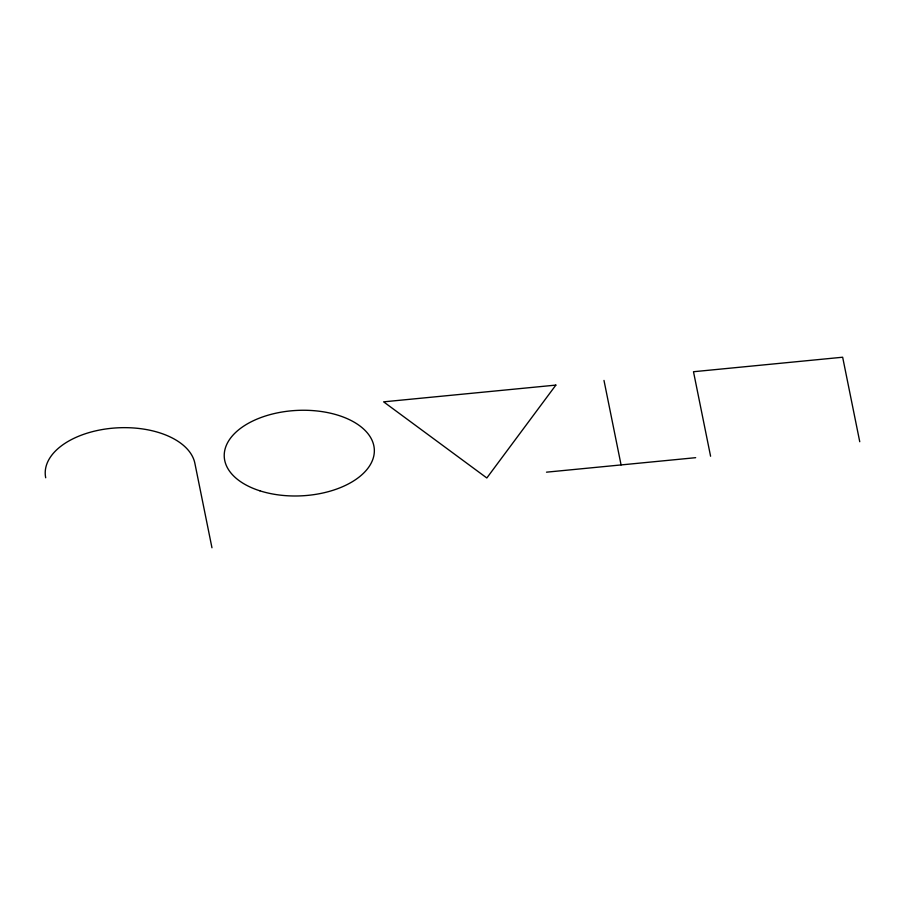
<?xml version="1.0" encoding="UTF-8"?>
<svg xmlns="http://www.w3.org/2000/svg" width="905" height="905" viewBox="0 0 905 905"><rect width="100%" height="100%" fill="white"/><g stroke="black" fill="none" stroke-linecap="round" stroke-linejoin="round"><path stroke-width="1.36" d="M546.496 472.172L695.662 457.681M859.75 441.731L842.657 357.226L693.49 371.729L710.583 456.233M603.986 380.428L621.079 464.921M211.962 547.774L194.869 463.269A75.126 42.773 -2.7 0 0 111.734 428.269A75.126 42.773 -2.7 0 0 45.703 477.772M555.862 385.1L486.833 477.976L383.618 401.843L555.862 385.1M259.893 490.815A75.126 42.773 -2.7 0 0 374.319 451.957A75.126 42.773 -2.7 0 0 263.627 416.594A75.126 42.773 -2.7 0 0 259.893 490.815"/></g></svg>
